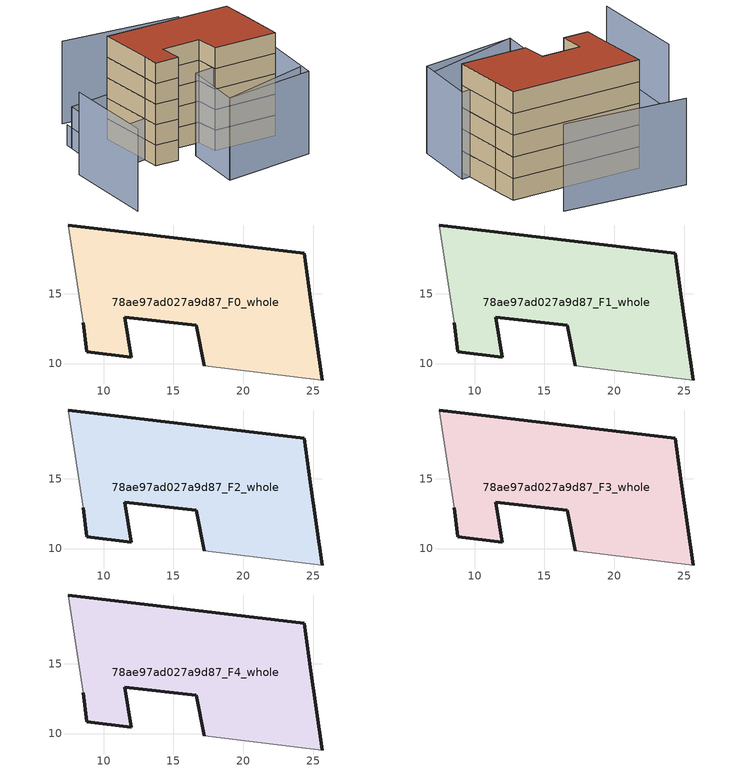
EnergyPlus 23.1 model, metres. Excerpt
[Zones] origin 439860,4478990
78ae97ad027a9d87_F0_whole
 floor ground (EU_floor_Construction): 24.35,17.9 24.8,14.75 25.65,8.82 17.2,9.84 16.64,12.75 11.53,13.31 11.99,10.47 8.81,10.85 8.53,12.91 7.47,19.92 z0
 wall outside (EU_wall_Construction): 25.65,8.82 24.8,14.75 24.35,17.9 7.47,19.92 / 8.53,12.91 8.81,10.85 11.99,10.47 11.53,13.31 16.64,12.75 17.2,9.84 z0:3
 wall adiabatic (EU_wall_Construction): 7.47,19.92 8.53,12.91 / 17.2,9.84 25.65,8.82 z0:3
78ae97ad027a9d87_F1_whole
 floor to 78ae97ad027a9d87_F0_whole (EU_floor_Construction): 24.35,17.9 24.8,14.75 25.65,8.82 17.2,9.84 16.64,12.75 11.53,13.31 11.99,10.47 8.81,10.85 8.53,12.91 7.47,19.92 z3
 wall outside (EU_wall_Construction): 25.65,8.82 24.8,14.75 24.35,17.9 7.47,19.92 / 8.53,12.91 8.81,10.85 11.99,10.47 11.53,13.31 16.64,12.75 17.2,9.84 z3:6
 wall adiabatic (EU_wall_Construction): 7.47,19.92 8.53,12.91 / 17.2,9.84 25.65,8.82 z3:6
78ae97ad027a9d87_F2_whole
 floor to 78ae97ad027a9d87_F1_whole (EU_floor_Construction): 24.35,17.9 24.8,14.75 25.65,8.82 17.2,9.84 16.64,12.75 11.53,13.31 11.99,10.47 8.81,10.85 8.53,12.91 7.47,19.92 z6
 wall outside (EU_wall_Construction): 25.65,8.82 24.8,14.75 24.35,17.9 7.47,19.92 / 8.53,12.91 8.81,10.85 11.99,10.47 11.53,13.31 16.64,12.75 17.2,9.84 z6:9
 wall adiabatic (EU_wall_Construction): 7.47,19.92 8.53,12.91 / 17.2,9.84 25.65,8.82 z6:9
78ae97ad027a9d87_F3_whole
 floor to 78ae97ad027a9d87_F2_whole (EU_floor_Construction): 24.35,17.9 24.8,14.75 25.65,8.82 17.2,9.84 16.64,12.75 11.53,13.31 11.99,10.47 8.81,10.85 8.53,12.91 7.47,19.92 z9
 wall outside (EU_wall_Construction): 25.65,8.82 24.8,14.75 24.35,17.9 7.47,19.92 / 8.53,12.91 8.81,10.85 11.99,10.47 11.53,13.31 16.64,12.75 17.2,9.84 z9:12
 wall adiabatic (EU_wall_Construction): 7.47,19.92 8.53,12.91 / 17.2,9.84 25.65,8.82 z9:12
78ae97ad027a9d87_F4_whole
 floor to 78ae97ad027a9d87_F3_whole (EU_floor_Construction): 24.35,17.9 24.8,14.75 25.65,8.82 17.2,9.84 16.64,12.75 11.53,13.31 11.99,10.47 8.81,10.85 8.53,12.91 7.47,19.92 z12
 wall outside (EU_wall_Construction): 25.65,8.82 24.8,14.75 24.35,17.9 7.47,19.92 / 8.53,12.91 8.81,10.85 11.99,10.47 11.53,13.31 16.64,12.75 17.2,9.84 z12:15
 wall adiabatic (EU_wall_Construction): 7.47,19.92 8.53,12.91 / 17.2,9.84 25.65,8.82 z12:15
 roof outside (EU_roof_Construction): 25.65,8.82 24.8,14.75 24.35,17.9 7.47,19.92 8.53,12.91 8.81,10.85 11.99,10.47 11.53,13.31 16.64,12.75 17.2,9.84 z15
shading: 14.49,2.58 26.36,4.19 / -0.47,14.41 0.52,2.61 / 20.75,23.4 5.01,26.4 / 26.58,2.62 14.48,2.58 / 14.48,2.58 14.45,10.17 / 14.45,10.17 26.55,10.22 / 26.55,10.22 26.58,2.62 z0:12; 2.5,21.51 2.68,11.89 z0:3; 2.66,12.8 2.51,20.57 / 2.51,20.57 8.38,20.68 / 8.38,20.68 8.53,12.91 / 8.53,12.91 2.66,12.8 z0:6
[Building]
EU S2 Campaign: North Axis=0; Terrain=City; Solar Distribution=FullExterior
[Site:Location]
Madrid: Latitude=40.5; Longitude=-3.5; Time Zone=1; Elevation=609
[SizingPeriod:WeatherFileDays]
AnnualSizingPeriod: Begin Month=1; Begin Day of Month=1; End Month=12; End Day of Month=31; Day of Week for Start Day=Monday; Use Weather File Daylight Saving Period=No; Use Weather File Rain and Snow Indicators=No
[MATERIAL]
EU_InternalMass_Material: Roughness=MediumRough; Thickness=0.1; Conductivity=1; Density=1800; Specific Heat=900; Thermal Absorptance=0.9; Solar Absorptance=0.7; Visible Absorptance=0.7
[MATERIAL:NOMASS] Roughness=MediumRough; Thermal Absorptance=0.9; Solar Absorptance=0.7; Visible Absorptance=0.7
Name | Thermal Resistance
EU_wall_NoMass | 0.459673
EU_roof_NoMass | 0.495815
EU_floor_NoMass | 0.788942
[CONSTRUCTION]
EU_wall_Construction: EU_wall_NoMass
EU_roof_Construction: EU_roof_NoMass
EU_floor_Construction: EU_floor_NoMass
EU_InternalMass_Construction: EU_InternalMass_Material
[ZONE] Type=1; Multiplier=1; Ceiling Height=autocalculate; Volume=407.056; Floor Area=autocalculate; Part of Total Floor Area=Yes
78ae97ad027a9d87_F0_whole; 78ae97ad027a9d87_F1_whole; 78ae97ad027a9d87_F2_whole; 78ae97ad027a9d87_F3_whole; 78ae97ad027a9d87_F4_whole
[INTERNALMASS] Construction=EU_InternalMass_Construction; Surface Area=135.686
Name | Zone or ZoneList
78ae97ad027a9d87_F0_whole_EU_InternalMass | 78ae97ad027a9d87_F0_whole
78ae97ad027a9d87_F1_whole_EU_InternalMass | 78ae97ad027a9d87_F1_whole
78ae97ad027a9d87_F2_whole_EU_InternalMass | 78ae97ad027a9d87_F2_whole
78ae97ad027a9d87_F3_whole_EU_InternalMass | 78ae97ad027a9d87_F3_whole
78ae97ad027a9d87_F4_whole_EU_InternalMass | 78ae97ad027a9d87_F4_whole
[OTHEREQUIPMENT] Fuel Type=Electricity; Design Level Calculation Method=Watts/Area; Power per Zone Floor Area=1; Fraction Latent=0; Fraction Radiant=0; Fraction Lost=0; Carbon Dioxide Generation Rate=0; EndUse Subcategory=EU_Step8_InternalGains
Name | Zone or ZoneList or Space or SpaceList | Schedule
EU_Step8_InternalGain_78ae97ad027a9d87_F0_whole_f000 | 78ae97ad027a9d87_F0_whole | EU_Step8_GainSchedule_78ae97ad027a9d87_F0_whole_f000
EU_Step8_InternalGain_78ae97ad027a9d87_F1_whole_f000 | 78ae97ad027a9d87_F1_whole | EU_Step8_GainSchedule_78ae97ad027a9d87_F1_whole_f000
EU_Step8_InternalGain_78ae97ad027a9d87_F2_whole_f000 | 78ae97ad027a9d87_F2_whole | EU_Step8_GainSchedule_78ae97ad027a9d87_F2_whole_f000
EU_Step8_InternalGain_78ae97ad027a9d87_F3_whole_f000 | 78ae97ad027a9d87_F3_whole | EU_Step8_GainSchedule_78ae97ad027a9d87_F3_whole_f000
EU_Step8_InternalGain_78ae97ad027a9d87_F4_whole_f000 | 78ae97ad027a9d87_F4_whole | EU_Step8_GainSchedule_78ae97ad027a9d87_F4_whole_f000
[ZONEVENTILATION:DESIGNFLOWRATE] Schedule=EU_AlwaysOn; Design Flow Rate Calculation Method=AirChanges/Hour; Air Changes per Hour=0.719161; Ventilation Type=Natural; Fan Pressure Rise=0; Fan Total Efficiency=1; Constant Term Coefficient=1; Temperature Term Coefficient=0; Velocity Term Coefficient=0; Velocity Squared Term Coefficient=0; Minimum Indoor Temperature=-100; Maximum Indoor Temperature=100; Delta Temperature=-100; Minimum Outdoor Temperature=-100; Maximum Outdoor Temperature=100; Maximum Wind Speed=40
Name | Zone or ZoneList or Space or SpaceList
EU_ConstantAir_78ae97ad027a9d87_F0_whole | 78ae97ad027a9d87_F0_whole
EU_ConstantAir_78ae97ad027a9d87_F1_whole | 78ae97ad027a9d87_F1_whole
EU_ConstantAir_78ae97ad027a9d87_F2_whole | 78ae97ad027a9d87_F2_whole
EU_ConstantAir_78ae97ad027a9d87_F3_whole | 78ae97ad027a9d87_F3_whole
EU_ConstantAir_78ae97ad027a9d87_F4_whole | 78ae97ad027a9d87_F4_whole
[HVACTEMPLATE:THERMOSTAT] Constant Heating Setpoint=20; Constant Cooling Setpoint=50
EU_HeatOnly_78ae97ad027a9d87_F0_whole; EU_HeatOnly_78ae97ad027a9d87_F1_whole; EU_HeatOnly_78ae97ad027a9d87_F2_whole; EU_HeatOnly_78ae97ad027a9d87_F3_whole; EU_HeatOnly_78ae97ad027a9d87_F4_whole
[HVACTEMPLATE:ZONE:IDEALLOADSAIRSYSTEM] System Availability Schedule=EU_AlwaysOn; Maximum Heating Supply Air Temperature=50; Minimum Cooling Supply Air Temperature=13; Maximum Heating Supply Air Humidity Ratio=0.0156; Minimum Cooling Supply Air Humidity Ratio=0.0077; Heating Limit=NoLimit; Cooling Limit=NoLimit; Heating Availability Schedule=EU_AlwaysOn; Cooling Availability Schedule=EU_CoolingOff; Dehumidification Control Type=ConstantSensibleHeatRatio; Cooling Sensible Heat Ratio=0.7; Dehumidification Setpoint=60; Humidification Control Type=None; Humidification Setpoint=30; Outdoor Air Method=None; Outdoor Air Flow Rate per Person=0.00944; Outdoor Air Flow Rate per Zone Floor Area=0; Outdoor Air Flow Rate per Zone=0; Demand Controlled Ventilation Type=None; Outdoor Air Economizer Type=NoEconomizer; Heat Recovery Type=None; Sensible Heat Recovery Effectiveness=0.7; Latent Heat Recovery Effectiveness=0.65
Name | Template Thermostat
78ae97ad027a9d87_F0_whole | EU_HeatOnly_78ae97ad027a9d87_F0_whole
78ae97ad027a9d87_F1_whole | EU_HeatOnly_78ae97ad027a9d87_F1_whole
78ae97ad027a9d87_F2_whole | EU_HeatOnly_78ae97ad027a9d87_F2_whole
78ae97ad027a9d87_F3_whole | EU_HeatOnly_78ae97ad027a9d87_F3_whole
78ae97ad027a9d87_F4_whole | EU_HeatOnly_78ae97ad027a9d87_F4_whole
[SIZING:ZONE] Zone Cooling Design Supply Air Temperature Input Method=SupplyAirTemperature; Zone Cooling Design Supply Air Temperature=13; Zone Heating Design Supply Air Temperature Input Method=SupplyAirTemperature; Zone Heating Design Supply Air Temperature=50; Zone Cooling Design Supply Air Humidity Ratio=0.008; Zone Heating Design Supply Air Humidity Ratio=0.008; Cooling Design Air Flow Method=DesignDay; Cooling Design Air Flow Rate=0; Cooling Minimum Air Flow per Zone Floor Area=0.000762; Cooling Minimum Air Flow=0; Cooling Minimum Air Flow Fraction=0.2; Heating Design Air Flow Method=DesignDay; Heating Design Air Flow Rate=0; Heating Maximum Air Flow per Zone Floor Area=0.002032; Heating Maximum Air Flow=0.141576; Heating Maximum Air Flow Fraction=0.3; Account for Dedicated Outdoor Air System=No; Dedicated Outdoor Air System Control Strategy=NeutralSupplyAir; Dedicated Outdoor Air Low Setpoint Temperature for Design=autosize; Dedicated Outdoor Air High Setpoint Temperature for Design=autosize; Zone Load Sizing Method=Sensible Load Only No Latent Load; Zone Latent Cooling Design Supply Air Humidity Ratio Input Method=HumidityRatioDifference; Zone Cooling Design Supply Air Humidity Ratio Difference=0.005; Zone Latent Heating Design Supply Air Humidity Ratio Input Method=HumidityRatioDifference; Zone Humidification Design Supply Air Humidity Ratio Difference=0.005
78ae97ad027a9d87_F0_whole; 78ae97ad027a9d87_F1_whole; 78ae97ad027a9d87_F2_whole; 78ae97ad027a9d87_F3_whole; 78ae97ad027a9d87_F4_whole
[SCHEDULE:CONSTANT]
Name | Hourly Value
EU_AlwaysOn | 1
EU_CoolingOff | 0
[SCHEDULE:FILE] Column Number=1; Rows to Skip at Top=0; Number of Hours of Data=8760; Column Separator=Comma; Interpolate to Timestep=No; Minutes per Item=60; Adjust Schedule for Daylight Savings=Yes
Name | File
EU_Step8_GainSchedule_78ae97ad027a9d87_F0_whole_f000 | ../../schedules/78ae97ad027a9d87/78ae97ad027a9d87_F0_whole_f000_gain.csv
EU_Step8_GainSchedule_78ae97ad027a9d87_F1_whole_f000 | ../../schedules/78ae97ad027a9d87/78ae97ad027a9d87_F1_whole_f000_gain.csv
EU_Step8_GainSchedule_78ae97ad027a9d87_F2_whole_f000 | ../../schedules/78ae97ad027a9d87/78ae97ad027a9d87_F2_whole_f000_gain.csv
EU_Step8_GainSchedule_78ae97ad027a9d87_F3_whole_f000 | ../../schedules/78ae97ad027a9d87/78ae97ad027a9d87_F3_whole_f000_gain.csv
EU_Step8_GainSchedule_78ae97ad027a9d87_F4_whole_f000 | ../../schedules/78ae97ad027a9d87/78ae97ad027a9d87_F4_whole_f000_gain.csv
